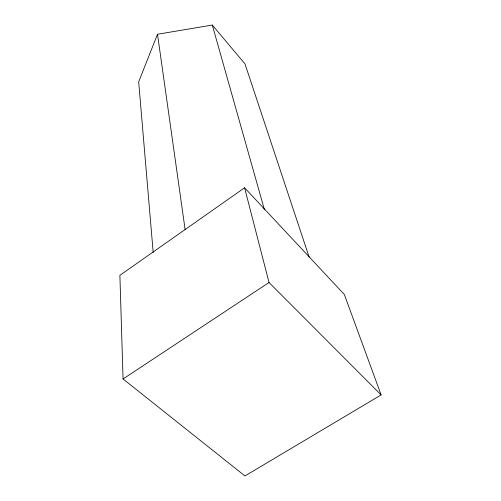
<?xml version="1.0" encoding="UTF-8"?>
<svg xmlns="http://www.w3.org/2000/svg" width="501" height="501" viewBox="0 0 501 501"><rect width="100%" height="100%" fill="white"/><g stroke="black" fill="none" stroke-linecap="round" stroke-linejoin="round"><path stroke-width="0.75" d="M309.111 257.026L244.983 63.884L212.299 25.05L157.514 34.256L138.671 81.863L153.193 252.51M244.594 187.787L119.883 275.337L123.064 378.969L244.945 475.95L381.117 394.92L344.337 294.488L244.594 187.787L269.024 282.508L381.117 394.92M123.064 378.969L269.024 282.508M212.299 25.05L264.465 209.844M157.514 34.256L185.157 229.834"/></g></svg>
